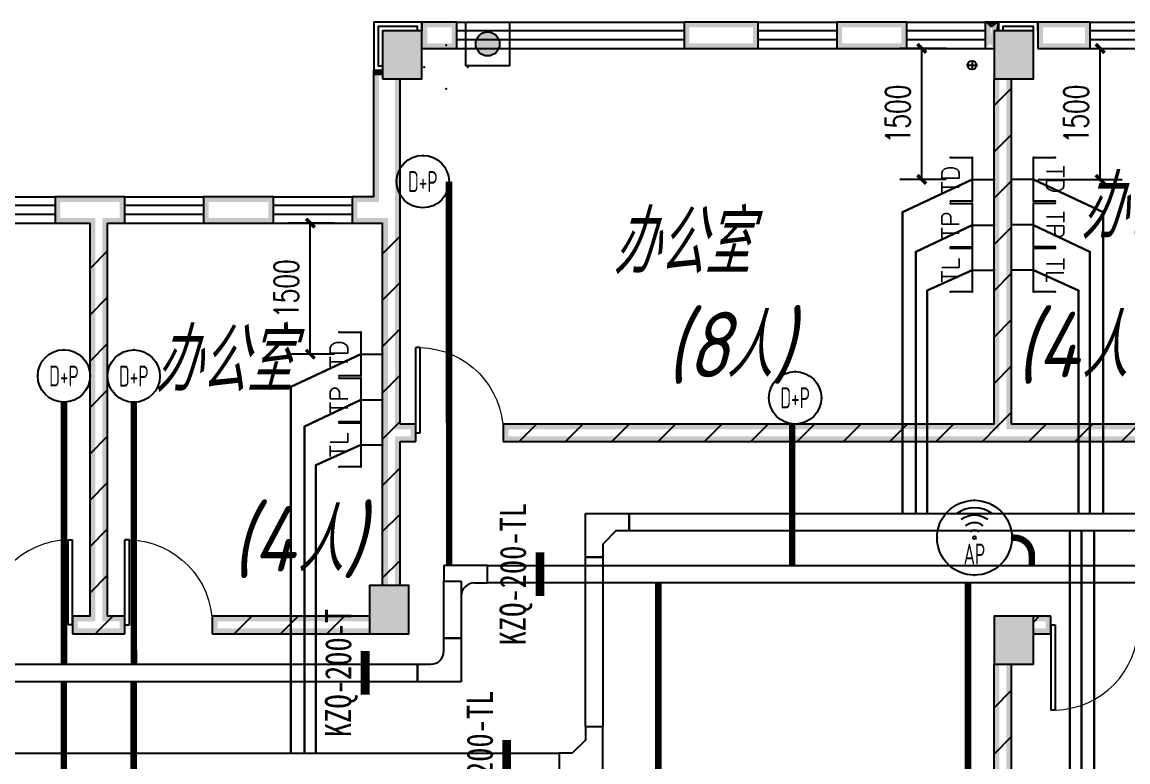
# Model space of a CAD drawing. Extents: x 1241380 to 1952554, y 1012187 to 1766051.
# Drawn here: x 1593888 to 1606546, y 1034746 to 1043214 of the extents above; entities that cross this region are included whole.
import ezdxf
from ezdxf.enums import TextEntityAlignment as Align

# ---------------------------------------------------------------- set-up
doc = ezdxf.new("R2010")
doc.units = 0
for name, color, linetype in [('1-建筑底图', 8, 'Continuous'), ('CABLETRAY_PDS', 4, 'Continuous'), ('EQUIP-插座', 3, 'Continuous'), ('EQUIP-照明', 3, 'Continuous'), ('EQUIP-通讯', 3, 'Continuous'), ('PUB_HATCH', 8, 'Continuous'), ('TEL_DIM', 3, 'Continuous'), ('WIRE-综合布线', 5, 'Continuous'), ('光纤点位', 3, 'Continuous'), ('内网桥架', 1, 'Continuous'), ('填充', 8, 'Continuous'), ('抗震支吊架', 2, 'Continuous'), ('排水', 153, 'Continuous'), ('红机电话', 3, 'Continuous'), ('蓝机电话', 3, 'Continuous')]:
    doc.layers.add(name, color=color, linetype=linetype)
doc.layers.add('内网线路', color=1, linetype='Continuous', lineweight=30)
doc.layers.get('EQUIP-插座').off()
doc.styles.add('_TEL_ATTDEF', font='GBENOR', dxfattribs={"width": 0.8, "height": 3, "bigfont": 'GBCBIG'})
doc.styles.add('_TEL_DIM', font='SIMPLEX', dxfattribs={"width": 0.8, "height": 3.5, "bigfont": 'HZTXT'})
doc.styles.add('A_DIM_T3', font='SIMPLEX', dxfattribs={"width": 0.7, "bigfont": 'HZ'})
doc.styles.add('kzcad', font='', dxfattribs={"width": 0.8})
doc.styles.get("Standard").update_dxf_attribs({"font": 'gbeitc.shx', "bigfont": 'gbcbig.shx'})
doc.styles.get('kzcad').set_extended_font_data('SimSun')
doc.linetypes.add('JIEDI', pattern='A,1.25,-0.25,0.25,-0.25,0.625,["/",Standard,S=0.6,R=0,X=0,Y=-0.3],0.625,-0.25,0.25,-0.25', length=4)
doc.dimstyles.new('_TCH_ARCH&&100', dxfattribs={"dimtxt": 280, "dimasz": 100, "dimexe": 250, "dimexo": 300, "dimgap": 135, "dimtad": 1, "dimdec": 0, "dimzin": 0, "dimdsep": 46, "dimtxsty": 'A_DIM_T3', "dimblk": 'ARCHTICK', "dimcen": 0.09, "dimclrt": 7, "dimazin": 2, "dimtfac": 1, "dimtdec": 0, "dimtix": 1, "dimtmove": 2, "dimatfit": 3, "dimfxl": 100, "dimtolj": 1, "dimtzin": 0, "dimarcsym": 0})
pattern_1 = [(45, (933820.03, 485085.73), (-265.16515, 265.16515), [])]

# ---------------------------------------------------------------- blocks, each defined once
blk = doc.blocks.new('ng')
at = {"layer": '排水'}
for p, q in [((345991, 781358), (346091, 781358)), ((346041, 781408), (346041, 781308))]:
    blk.add_line(p, q, dxfattribs=at)
blk.add_circle((346041, 781358), 50, dxfattribs=at)
blk = doc.blocks.new('雨水管')
at = {"layer": '排水'}
blk.add_blockref('ng', (614664, -122908), dxfattribs=at)
blk = doc.blocks.new('xfjyc')
at = {"layer": '填充'}
h = blk.add_hatch(color=1, dxfattribs=at)
h.dxf.hatch_style = 1
edge = h.paths.add_edge_path()
edge.add_arc((250, 250), 137, 0, 360)
blk.add_lwpolyline([(0, 500), (500, 500), (500, 0), (0, 0)], close=True)
at = {"color": 1}
blk.add_circle((250, 250), 137, dxfattribs=at)
blk = doc.blocks.new('$WINLIB2D$00000001')
at = {"color": 0}
for points in [[(-0.5, 0.5), (-0.5, -0.5)], [(-0.5, 0.5), (0.5, 0.5)], [(0.5, -0.5), (0.5, 0.5)], [(0.5, 0.1667), (-0.5, 0.1667)], [(0.5, -0.1667), (-0.5, -0.1667)], [(-0.5, -0.5), (0.5, -0.5)]]:
    blk.add_lwpolyline(points, dxfattribs=at)
blk = doc.blocks.new('$DorLib2D$00000001')
at = {"color": 0}
for p, q in [((0.45, 0.975), (0.5, 0.975)), ((0.45, 0), (0.45, 0.975)), ((0.5, 0), (0.5, 0.975)), ((0.5, 0), (0.45, 0))]:
    blk.add_line(p, q, dxfattribs=at)
at = {"color": 0, "lineweight": 13}
blk.add_arc((0.475, 0), 0.975, 91.4693, 180, dxfattribs=at)
blk = doc.blocks.new('_FZH')
blk.add_lwpolyline([(-0.5, -0.5), (0.5, -0.5), (0.5, 0.5), (-0.5, 0.5)], close=True)
at = {"layer": 'PUB_HATCH'}
blk.add_solid([(-0.5, -0.5), (0.5, -0.5), (-0.5, 0.5), (0.5, 0.5)], dxfattribs=at)
blk = doc.blocks.new('1-二层建筑底图')
at = {"layer": '1-建筑底图'}
for points in [[(1598865, 1088421), (1598465, 1088421), (1598525, 1088361), (1598805, 1088361)], [(1598465, 1088421), (1598465, 1088121), (1598525, 1088181), (1598525, 1088361)], [(1598865, 1088121), (1598865, 1088421), (1598805, 1088361), (1598805, 1088181)], [(1602314, 1088421), (1601465, 1088421), (1601525, 1088361), (1602254, 1088361)], [(1601465, 1088421), (1601465, 1088121), (1601525, 1088181), (1601525, 1088361)], [(1602314, 1088121), (1602314, 1088421), (1602254, 1088361), (1602254, 1088181)], [(1604014, 1088421), (1603214, 1088421), (1603274, 1088361), (1603954, 1088361)], [(1603214, 1088421), (1603214, 1088121), (1603274, 1088181), (1603274, 1088361)], [(1604014, 1088121), (1604014, 1088421), (1603954, 1088361), (1603954, 1088181)], [(1605065, 1088421), (1604914, 1088421), (1604974, 1088361), (1604994, 1088361)], [(1604914, 1088421), (1604914, 1088121), (1604974, 1088181), (1604974, 1088361)], [(1605015, 1088121), (1605015, 1088321), (1605048, 1088321), (1605065, 1088421), (1604994, 1088361), (1604964, 1088181)], [(1606115, 1088421), (1605515, 1088421), (1605575, 1088361), (1606055, 1088361)], [(1605515, 1088421), (1605515, 1088121), (1605575, 1088181), (1605575, 1088361)], [(1606115, 1088121), (1606115, 1088421), (1606055, 1088361), (1606055, 1088181)], [(1598465, 1088321), (1598015, 1088321), (1598075, 1088261), (1598405, 1088261)], [(1598015, 1088321), (1598015, 1087771), (1598075, 1087831), (1598075, 1088261)], [(1598465, 1087771), (1598465, 1088321), (1598405, 1088261), (1598405, 1087831)], [(1605465, 1088321), (1605015, 1088321), (1605075, 1088261), (1605405, 1088261)], [(1605015, 1088321), (1605015, 1087771), (1605075, 1087831), (1605075, 1088261)], [(1605465, 1087771), (1605465, 1088321), (1605405, 1088261), (1605405, 1087831)], [(1598465, 1088121), (1598865, 1088121), (1598805, 1088181), (1598525, 1088181)], [(1601465, 1088121), (1602314, 1088121), (1602254, 1088181), (1601525, 1088181)], [(1603214, 1088121), (1604014, 1088121), (1603954, 1088181), (1603274, 1088181)], [(1605515, 1088121), (1606115, 1088121), (1606055, 1088181), (1605575, 1088181)], [(1597915, 1086421), (1597975, 1086361), (1597975, 1087871), (1597915, 1087871)], [(1598015, 1087811), (1598015, 1087871), (1597915, 1087871), (1597915, 1087811)], [(1598015, 1087771), (1598465, 1087771), (1598405, 1087831), (1598075, 1087831)], [(1598215, 1087771), (1598155, 1087771), (1598155, 1086221), (1598215, 1086221)], [(1605015, 1087771), (1605465, 1087771), (1605405, 1087831), (1605075, 1087831)], [(1605075, 1087771), (1605015, 1087771), (1605015, 1083821), (1605075, 1083761)], [(1605215, 1087771), (1605155, 1087771), (1605155, 1083761), (1605215, 1083821)], [(1594765, 1086421), (1594265, 1086421), (1594325, 1086361), (1594765, 1086361)], [(1594265, 1086421), (1594265, 1086121), (1594325, 1086181), (1594325, 1086361)], [(1595065, 1086421), (1594765, 1086421), (1594765, 1086361), (1595005, 1086361)], [(1595065, 1086121), (1595065, 1086421), (1595005, 1086361), (1595005, 1086181)], [(1596765, 1086421), (1595965, 1086421), (1596025, 1086361), (1596705, 1086361)], [(1595965, 1086421), (1595965, 1086121), (1596025, 1086181), (1596025, 1086361)], [(1596765, 1086121), (1596765, 1086421), (1596705, 1086361), (1596705, 1086181)], [(1597915, 1086421), (1597665, 1086421), (1597725, 1086361), (1597975, 1086361)], [(1597665, 1086421), (1597665, 1086121), (1597725, 1086181), (1597725, 1086361)], [(1594265, 1086121), (1594665, 1086121), (1594725, 1086181), (1594325, 1086181)], [(1594665, 1081621), (1594665, 1086121), (1594725, 1086181), (1594725, 1081561)], [(1594865, 1086121), (1595065, 1086121), (1595005, 1086181), (1594805, 1086181)], [(1594865, 1081621), (1594865, 1086121), (1594805, 1086181), (1594805, 1081561)], [(1595965, 1086121), (1596765, 1086121), (1596705, 1086181), (1596025, 1086181)], [(1597665, 1086121), (1598015, 1086121), (1598075, 1086181), (1597725, 1086181)], [(1598015, 1083721), (1598015, 1086121), (1598075, 1086181), (1598075, 1083721)], [(1598215, 1083821), (1598215, 1086221), (1598155, 1086221), (1598155, 1083761)], [(1598015, 1081971), (1598075, 1081971), (1598075, 1083721), (1598015, 1083721)], [(1598395, 1083821), (1598215, 1083821), (1598155, 1083761), (1598335, 1083761)], [(1598395, 1083621), (1598395, 1083821), (1598335, 1083761), (1598335, 1083681)], [(1605015, 1083821), (1599395, 1083821), (1599455, 1083761), (1605075, 1083761)], [(1599395, 1083821), (1599395, 1083621), (1599455, 1083681), (1599455, 1083761)], [(1607535, 1083821), (1605215, 1083821), (1605155, 1083761), (1607475, 1083761)], [(1598155, 1081971), (1598215, 1081971), (1598215, 1083621), (1598155, 1083681)], [(1598215, 1083621), (1598395, 1083621), (1598335, 1083681), (1598155, 1083681)], [(1599395, 1083621), (1605115, 1083621), (1605115, 1083681), (1599455, 1083681)], [(1605115, 1083621), (1607535, 1083621), (1607475, 1083681), (1605115, 1083681)], [(1598315, 1081971), (1597865, 1081971), (1597925, 1081911), (1598255, 1081911)], [(1597865, 1081971), (1597865, 1081421), (1597925, 1081481), (1597925, 1081911)], [(1598315, 1081421), (1598315, 1081971), (1598255, 1081911), (1598255, 1081481)], [(1594665, 1081621), (1594465, 1081621), (1594525, 1081561), (1594725, 1081561)], [(1594465, 1081621), (1594465, 1081421), (1594525, 1081481), (1594525, 1081561)], [(1595065, 1081621), (1594865, 1081621), (1594805, 1081561), (1595005, 1081561)], [(1595065, 1081421), (1595065, 1081621), (1595005, 1081561), (1595005, 1081481)], [(1597865, 1081561), (1597865, 1081621), (1596065, 1081621), (1596125, 1081561)], [(1596065, 1081621), (1596065, 1081421), (1596125, 1081481), (1596125, 1081561)], [(1605465, 1081621), (1605015, 1081621), (1605075, 1081561), (1605405, 1081561)], [(1605015, 1081621), (1605015, 1081071), (1605075, 1081131), (1605075, 1081561)], [(1605465, 1081071), (1605465, 1081621), (1605405, 1081561), (1605405, 1081131)], [(1605465, 1081621), (1605465, 1081561), (1605605, 1081561), (1605665, 1081621)], [(1605665, 1081421), (1605665, 1081621), (1605605, 1081561), (1605605, 1081481)], [(1594465, 1081421), (1594765, 1081421), (1594765, 1081481), (1594525, 1081481)], [(1594765, 1081421), (1595065, 1081421), (1595005, 1081481), (1594765, 1081481)], [(1597865, 1081421), (1597865, 1081481), (1596125, 1081481), (1596065, 1081421)], [(1597865, 1081421), (1598315, 1081421), (1598255, 1081481), (1597925, 1081481)], [(1605465, 1081481), (1605465, 1081421), (1605665, 1081421), (1605605, 1081481)], [(1605015, 1081071), (1605465, 1081071), (1605405, 1081131), (1605075, 1081131)], [(1605075, 1081071), (1605015, 1081071), (1605015, 1079421), (1605075, 1079361)], [(1605215, 1081071), (1605155, 1081071), (1605155, 1079321), (1605215, 1079321)]]:
    blk.add_hatch(color=256, dxfattribs=at).paths.add_polyline_path(points)
h = blk.add_hatch(dxfattribs=at)
h.set_pattern_fill('普通砖', color=256, scale=150, style=0)
h.set_pattern_definition(pattern_1)
h.paths.add_polyline_path([(1605215, 1087771), (1605015, 1087771), (1605015, 1083821), (1605075, 1083761), (1605115, 1083754), (1605155, 1083761), (1605215, 1083821)])
h = blk.add_hatch(dxfattribs=at)
h.set_pattern_fill('普通砖', color=256, scale=150, style=0)
h.set_pattern_definition(pattern_1)
h.paths.add_polyline_path([(1598148, 1083721), (1598155, 1083761), (1598215, 1083821), (1598215, 1086221), (1598155, 1086221), (1598048, 1086254), (1598075, 1086181), (1598015, 1086121), (1598015, 1083721)])
h = blk.add_hatch(dxfattribs=at)
h.set_pattern_fill('普通砖', color=256, scale=150, style=0)
h.set_pattern_definition(pattern_1)
h.paths.add_polyline_path([(1594765, 1081554), (1594805, 1081561), (1594865, 1081621), (1594865, 1086121), (1594765, 1086221), (1594665, 1086121), (1594665, 1081621), (1594725, 1081561)])
h = blk.add_hatch(dxfattribs=at)
h.set_pattern_fill('普通砖', color=256, scale=150, style=0)
h.set_pattern_definition(pattern_1)
h.paths.add_polyline_path([(1598015, 1081971), (1598215, 1081971), (1598215, 1083621), (1598155, 1083681), (1598148, 1083721), (1598015, 1083721)])
h = blk.add_hatch(dxfattribs=at)
h.set_pattern_fill('普通砖', color=256, scale=150, style=0)
h.set_pattern_definition(pattern_1)
h.paths.add_polyline_path([(1598155, 1083681), (1598215, 1083621), (1598395, 1083621), (1598395, 1083821), (1598215, 1083821), (1598155, 1083761), (1598148, 1083721)])
h = blk.add_hatch(dxfattribs=at)
h.set_pattern_fill('普通砖', color=256, scale=150, style=0)
h.set_pattern_definition(pattern_1)
h.paths.add_polyline_path([(1605075, 1083761), (1605015, 1083821), (1599395, 1083821), (1599395, 1083621), (1605115, 1083621), (1605115, 1083754)])
h = blk.add_hatch(dxfattribs=at)
h.set_pattern_fill('普通砖', color=256, scale=150, style=0)
h.set_pattern_definition(pattern_1)
h.paths.add_polyline_path([(1605115, 1083754), (1605115, 1083621), (1607535, 1083621), (1607535, 1083821), (1605215, 1083821), (1605155, 1083761)])
h = blk.add_hatch(dxfattribs=at)
h.set_pattern_fill('普通砖', color=256, scale=150, style=0)
h.set_pattern_definition(pattern_1)
h.paths.add_polyline_path([(1594725, 1081561), (1594665, 1081621), (1594465, 1081621), (1594465, 1081421), (1594765, 1081421), (1594765, 1081554)])
h = blk.add_hatch(dxfattribs=at)
h.set_pattern_fill('普通砖', color=256, scale=150, style=0)
h.set_pattern_definition(pattern_1)
h.paths.add_polyline_path([(1594765, 1081554), (1594765, 1081421), (1595065, 1081421), (1595065, 1081621), (1594865, 1081621), (1594805, 1081561)])
h = blk.add_hatch(dxfattribs=at)
h.set_pattern_fill('普通砖', color=256, scale=150, style=0)
h.set_pattern_definition(pattern_1)
h.paths.add_polyline_path([(1597865, 1081421), (1597865, 1081621), (1596065, 1081621), (1596065, 1081421)])
h = blk.add_hatch(dxfattribs=at)
h.set_pattern_fill('普通砖', color=256, scale=150, style=0)
h.set_pattern_definition(pattern_1)
h.paths.add_polyline_path([(1605465, 1081621), (1605465, 1081421), (1605665, 1081421), (1605665, 1081621)])
h = blk.add_hatch(dxfattribs=at)
h.set_pattern_fill('普通砖', color=256, scale=150, style=0)
h.set_pattern_definition(pattern_1)
h.paths.add_polyline_path([(1605215, 1081071), (1605015, 1081071), (1605015, 1079421), (1605075, 1079361), (1605082, 1079321), (1605215, 1079321)])
for p, q in [((1598865, 1088421), (1598465, 1088421)), ((1598465, 1088421), (1598465, 1088321)), ((1598865, 1088121), (1598865, 1088421)), ((1602314, 1088421), (1601465, 1088421)), ((1601465, 1088421), (1601465, 1088121)), ((1602314, 1088121), (1602314, 1088421)), ((1604014, 1088421), (1603214, 1088421)), ((1603214, 1088421), (1603214, 1088121)), ((1604014, 1088121), (1604014, 1088421)), ((1605065, 1088421), (1604914, 1088421)), ((1604914, 1088421), (1604914, 1088121)), ((1605048, 1088321), (1605065, 1088421)), ((1606115, 1088421), (1605515, 1088421)), ((1605515, 1088421), (1605515, 1088121)), ((1606115, 1088121), (1606115, 1088421)), ((1598465, 1088121), (1598865, 1088121)), ((1601465, 1088121), (1602314, 1088121)), ((1603214, 1088121), (1604014, 1088121)), ((1604914, 1088121), (1605015, 1088121)), ((1605515, 1088121), (1606115, 1088121)), ((1597915, 1086421), (1597915, 1087871)), ((1597915, 1087871), (1598015, 1087871)), ((1598215, 1086221), (1598215, 1087771)), ((1605015, 1083821), (1605015, 1087771)), ((1605215, 1083821), (1605215, 1087771)), ((1594765, 1086421), (1594265, 1086421)), ((1594265, 1086421), (1594265, 1086121)), ((1595065, 1086421), (1594765, 1086421)), ((1595065, 1086121), (1595065, 1086421)), ((1596765, 1086421), (1595965, 1086421)), ((1595965, 1086421), (1595965, 1086121)), ((1596765, 1086121), (1596765, 1086421)), ((1597915, 1086421), (1597665, 1086421)), ((1597665, 1086421), (1597665, 1086121)), ((1594265, 1086121), (1594665, 1086121)), ((1594665, 1081621), (1594665, 1086121)), ((1594865, 1086121), (1595065, 1086121)), ((1594865, 1081621), (1594865, 1086121)), ((1595965, 1086121), (1596765, 1086121)), ((1597665, 1086121), (1598015, 1086121)), ((1598015, 1083721), (1598015, 1086121)), ((1598215, 1083821), (1598215, 1086221)), ((1598015, 1081971), (1598015, 1083721)), ((1598395, 1083821), (1598215, 1083821)), ((1598395, 1083621), (1598395, 1083821)), ((1605015, 1083821), (1599395, 1083821)), ((1599395, 1083821), (1599395, 1083621)), ((1607535, 1083821), (1605215, 1083821)), ((1598215, 1081971), (1598215, 1083621)), ((1598215, 1083621), (1598395, 1083621)), ((1599395, 1083621), (1605115, 1083621)), ((1605115, 1083621), (1607535, 1083621)), ((1594665, 1081621), (1594465, 1081621)), ((1594465, 1081621), (1594465, 1081421)), ((1595065, 1081621), (1594865, 1081621)), ((1595065, 1081421), (1595065, 1081621)), ((1597865, 1081621), (1596065, 1081621)), ((1596065, 1081621), (1596065, 1081421)), ((1605665, 1081621), (1605465, 1081621)), ((1605665, 1081421), (1605665, 1081621)), ((1594465, 1081421), (1594765, 1081421)), ((1594765, 1081421), (1595065, 1081421)), ((1596065, 1081421), (1597865, 1081421)), ((1605465, 1081421), (1605665, 1081421)), ((1605015, 1079421), (1605015, 1081071)), ((1605215, 1079321), (1605215, 1081071))]:
    blk.add_line(p, q, dxfattribs=at)
for points in [[(1598465, 1088321), (1598465, 1088421), (1597915, 1088421), (1597915, 1087871), (1598015, 1087871)], [(1605515, 1088321), (1605515, 1088421), (1605065, 1088421), (1605065, 1088321)], [(1598415, 1088321), (1598415, 1088371), (1597965, 1088371), (1597965, 1087921), (1598015, 1087921)], [(1605465, 1088321), (1605465, 1088371), (1605115, 1088371), (1605115, 1088321)]]:
    blk.add_lwpolyline(points, dxfattribs=at)
for name, p in [('雨水管', (644057, 429479)), ('xfjyc', (1598967, 1087922))]:
    blk.add_blockref(name, p, dxfattribs=at)
for name, p, xscale, yscale, zscale, rotation in [('$WINLIB2D$00000001', (1600165, 1088271), 2600, -300, 2600, 359.999999999999), ('$WINLIB2D$00000001', (1602764, 1088271), 900, -300, 900, 359.999999999999), ('$WINLIB2D$00000001', (1604464, 1088271), 900, -300, 900, 359.999999999999), ('$WINLIB2D$00000001', (1606565, 1088271), 900, -300, 900, 359.999999999998), ('_FZH', (1598240, 1088046), 450.000000103144, 549.9999998937128, 549.9999998937128, 8.908297938881888e-09), ('_FZH', (1605240, 1088046), 449.9999998612329, 550.0664063263685, 550.0664063263685, 8.878653025389045e-09), ('$DorLib2D$00000001', (1598895, 1083721), -1000, 1000, -1000, 359.999999999999), ('$DorLib2D$00000001', (1593965, 1081521), -1000, -1000, -1000, 180), ('$DorLib2D$00000001', (1595565, 1081521), 1000, -1000, 1000, 180), ('_FZH', (1598090, 1081696), 449.9999998612329, 550.0664063263685, 550.0664063263685, 8.878653025389045e-09), ('_FZH', (1605240, 1081346), 449.9999998612329, 550.0664063263685, 550.0664063263685, 8.878653025389045e-09)]:
    blk.add_blockref(name, p, dxfattribs=dict(at, xscale=xscale, yscale=yscale, zscale=zscale, rotation=rotation))
for name, p, xscale, yscale, zscale in [('$WINLIB2D$00000001', (1593815, 1086271), 900, -300, 900), ('$WINLIB2D$00000001', (1595515, 1086271), 900, -300, 900), ('$WINLIB2D$00000001', (1597215, 1086271), 900, -300, 900), ('$DorLib2D$00000001', (1606165, 1081521), -1000, -1000, -1000)]:
    blk.add_blockref(name, p, dxfattribs=dict(at, xscale=xscale, yscale=yscale, zscale=zscale))
for s, height, p in [('办公室', 723.4, (1606003, 1085942)), ('办公室', 723.4, (1600649, 1085540)), ('(8', 750, (1601257, 1084355)), ('人', 723, (1601945, 1084355)), (')', 750, (1602471, 1084355)), ('(4', 750, (1605260, 1084355)), ('人', 723, (1606010, 1084355)), ('办公室', 723.4, (1595405, 1084189)), ('(4', 750, (1596283, 1082131)), (')', 750, (1597559, 1082131)), ('人', 723, (1597033, 1082131))]:
    blk.add_text(s, height=height, dxfattribs=at).set_placement(p)
blk = doc.blocks.new('$equip_U$00000080(win7-PC-wzy)')
blk.add_circle((0, 0.5), 0.5)
for p in [(0, 0.999), (-0.5, 0.5), (0.5, 0.5)]:
    blk.add_point(p)
at = {"color": 7, "style": '_TEL_DIM', "width": 0.7}
blk.add_attdef('$TEXT$', text='', height=0.4, dxfattribs=at).set_placement((0, 0.5), align=Align.MIDDLE_CENTER)
at = {"color": 7, "style": '_TEL_DIM', "flags": 1}
for tag in ['A', 'REMARK']:
    blk.add_attdef(tag, text='', height=0.00002, dxfattribs=at).set_placement((0, 0), align=Align.MIDDLE_CENTER)
blk = doc.blocks.new('$equip_U$00000091(win7-PC-wzy)')
for radius in [0.714, 0.0272]:
    blk.add_circle((0, 0), radius)
for radius in [0.571, 0.428, 0.285, 0.143]:
    blk.add_arc((0, 0), radius, 53.7049, 126.2951)
for p in [(0, 0.714), (-0.714, 0), (0.714, 0), (0, -0.714)]:
    blk.add_point(p)
at = {"color": 7, "style": '_TEL_DIM', "flags": 1}
for tag in ['A', 'REMARK']:
    blk.add_attdef(tag, text='', height=0.00002, dxfattribs=at).set_placement((0, 0), align=Align.MIDDLE_CENTER)
at = {"color": 7, "style": '_TEL_DIM', "width": 0.7}
blk.add_attdef('$TEXT$', text='', height=0.4, dxfattribs=at).set_placement((0, -0.31), align=Align.MIDDLE_CENTER)
blk = doc.blocks.new('$equip$00001239')
for p, q in [((-0.5, 1.05), (-0.5, 1)), ((0.5, 1.05), (0.5, 1)), ((0.5, 1), (-0.5, 1)), ((0.5, 0.5), (-0.5, 0.5)), ((0, 0.5), (0, 0))]:
    blk.add_line(p, q)
blk.add_arc((0, 1), 0.5, 180, 0)
for points in [[(0, 0.75), (-0.433, 0.75), (0, 1), (-0.5, 1)], [(0, 0.567), (-0.25, 0.567), (0, 0.75), (-0.433, 0.75)], [(0, 0.5), (0, 0.5), (0, 0.567), (-0.25, 0.567)]]:
    blk.add_solid(points)
at = {"layer": 'EQUIP-照明'}
for p in [(0, 1), (-0.5, 0.5), (0.5, 0.5), (0, 0)]:
    blk.add_point(p, dxfattribs=at)
at = {"layer": 'EQUIP-照明', "flags": 9}
blk.add_attdef('A', (0, 0), '', height=0.00002, dxfattribs=at)
blk = doc.blocks.new('$equip$00001867')
for p, q in [((-0.5, 0.499), (-0.5, 0.999)), ((0.5, 0.999), (0.5, 0.499)), ((0.5, 0.499), (-0.5, 0.499)), ((0, 0.5), (0, 0))]:
    blk.add_line(p, q)
for p in [(-0.5, 0.999), (0.5, 0.999), (-0.5, 0.499), (0.5, 0.499), (0, 0)]:
    blk.add_point(p)
at = {"color": 7, "style": '_TEL_DIM'}
blk.add_attdef('$TEXT$', text='', height=0.4, dxfattribs=at).set_placement((0, 0.999), align=Align.MIDDLE_CENTER)
at = {"color": 7, "style": '_TEL_DIM', "flags": 1}
blk.add_attdef('A', text='', height=0.00002, dxfattribs=at).set_placement((0, 0), align=Align.MIDDLE_CENTER)
blk = doc.blocks.new('$equip$00002670')
for p, q in [((-0.5, 0.499), (-0.5, 0.999)), ((0.5, 0.999), (0.5, 0.499)), ((0.5, 0.499), (-0.5, 0.499)), ((0, 0.5), (0, 0))]:
    blk.add_line(p, q)
for p in [(-0.5, 0.999), (0.5, 0.999), (-0.5, 0.499), (0.5, 0.499), (0, 0)]:
    blk.add_point(p)
at = {"color": 7, "style": '_TEL_DIM'}
blk.add_attdef('$TEXT$', text='', height=0.4, dxfattribs=at).set_placement((0, 0.999), align=Align.MIDDLE_CENTER)
at = {"color": 7, "style": '_TEL_DIM', "flags": 1}
blk.add_attdef('A', text='', height=0.000025, dxfattribs=at).set_placement((0, 0), align=Align.MIDDLE_CENTER)
blk = doc.blocks.new('_ArchTick')
at = {"color": 0, "linetype": 'ByBlock', "const_width": 0.4}
blk.add_lwpolyline([(-0.5, -0.5), (0.5, 0.5)], dxfattribs=at)
blk = doc.blocks.new('*D396')
at = {"layer": 'Defpoints', "color": 0}
for p in [(1605215, 1042913), (1606229, 1042913), (1605215, 1041413)]:
    blk.add_point(p, dxfattribs=at)
at = {"layer": 'TEL_DIM', "color": 0, "lineweight": -2, "transparency": 16777216}
for p, q in [((1605515, 1042913), (1606479, 1042913)), ((1606229, 1041413), (1606229, 1042913)), ((1605515, 1041413), (1606479, 1041413))]:
    blk.add_line(p, q, dxfattribs=at)
at = {"layer": 'TEL_DIM', "color": 0, "lineweight": -2, "transparency": 16777216, "xscale": 100, "yscale": 100, "zscale": 100}
for p, rotation in [((1606229, 1042913), 90), ((1606229, 1041413), 270)]:
    blk.add_blockref('_ArchTick', p, dxfattribs=dict(at, rotation=rotation))
at = {"layer": 'TEL_DIM', "color": 7, "transparency": 16777216, "insert": (1605954, 1042163), "char_height": 280, "attachment_point": 5, "rotation": 90, "style": 'A_DIM_T3'}
blk.add_mtext('\\A1;1500', dxfattribs=at)
blk = doc.blocks.new('*D397')
at = {"layer": 'Defpoints', "color": 0}
for p in [(1604187, 1042913), (1604765, 1042913), (1604765, 1041413)]:
    blk.add_point(p, dxfattribs=at)
at = {"layer": 'TEL_DIM', "color": 0, "lineweight": -2, "transparency": 16777216}
for p, q in [((1604465, 1042913), (1603937, 1042913)), ((1604187, 1041413), (1604187, 1042913)), ((1604465, 1041413), (1603937, 1041413))]:
    blk.add_line(p, q, dxfattribs=at)
at = {"layer": 'TEL_DIM', "color": 0, "lineweight": -2, "transparency": 16777216, "xscale": 100, "yscale": 100, "zscale": 100}
for p, rotation in [((1604187, 1042913), 90), ((1604187, 1041413), 270)]:
    blk.add_blockref('_ArchTick', p, dxfattribs=dict(at, rotation=rotation))
at = {"layer": 'TEL_DIM', "color": 7, "transparency": 16777216, "insert": (1603912, 1042163), "char_height": 280, "attachment_point": 5, "rotation": 90, "style": 'A_DIM_T3'}
blk.add_mtext('\\A1;1500', dxfattribs=at)
blk = doc.blocks.new('*D399')
at = {"layer": 'Defpoints', "color": 0}
for p in [(1597187, 1040913), (1597765, 1040913), (1597765, 1039413)]:
    blk.add_point(p, dxfattribs=at)
at = {"layer": 'TEL_DIM', "color": 0, "lineweight": -2, "transparency": 16777216}
for p, q in [((1597465, 1040913), (1596937, 1040913)), ((1597187, 1039413), (1597187, 1040913)), ((1597465, 1039413), (1596937, 1039413))]:
    blk.add_line(p, q, dxfattribs=at)
at = {"layer": 'TEL_DIM', "color": 0, "lineweight": -2, "transparency": 16777216, "xscale": 100, "yscale": 100, "zscale": 100}
for p, rotation in [((1597187, 1040913), 90), ((1597187, 1039413), 270)]:
    blk.add_blockref('_ArchTick', p, dxfattribs=dict(at, rotation=rotation))
at = {"layer": 'TEL_DIM', "color": 7, "transparency": 16777216, "insert": (1596912, 1040163), "char_height": 280, "attachment_point": 5, "rotation": 90, "style": 'A_DIM_T3'}
blk.add_mtext('\\A1;1500', dxfattribs=at)

msp = doc.modelspace()

# ---------------------------------------------------------------- linework, layer by layer
at = {"layer": 'CABLETRAY_PDS'}
for p, q in [((1599215, 1036994.7), (1598715, 1036994.7)), ((1598715, 1036994.7), (1598715, 1036813.3)), ((1599215, 1036794.7), (1599215, 1036994.7)), ((1599215, 1036994.7), (1679119.1, 1036994.7)), ((1599215, 1036794.7), (1599215, 1036994.7)), ((1598715, 1036813.3), (1598915, 1036813.3)), ((1598715, 1036163.3), (1598715, 1036813.3)), ((1598715, 1036813.3), (1598915, 1036813.3)), ((1598915, 1036813.3), (1598915, 1036163.3)), ((1598915, 1036813.3), (1598915, 1036644.7)), ((1599065, 1036794.7), (1599215, 1036794.7)), ((1679119.1, 1036794.7), (1599215, 1036794.7)), ((1598715, 1036013.3), (1598715, 1036163.3)), ((1598715, 1036163.3), (1598915, 1036163.3)), ((1598915, 1036163.3), (1598715, 1036163.3)), ((1598915, 1036163.3), (1598915, 1035663.3)), ((1573764.6, 1035863.3), (1598415, 1035863.3)), ((1598415, 1035863.3), (1598415, 1035663.3)), ((1598415, 1035663.3), (1598415, 1035863.3)), ((1598415, 1035863.3), (1598565, 1035863.3)), ((1598415, 1035663.3), (1573764.6, 1035663.3)), ((1598915, 1035663.3), (1598415, 1035663.3))]:
    msp.add_line(p, q, dxfattribs=at)
for centre, start, end in [((1599065, 1036644.7), 90, 180), ((1598565, 1036013.3), 270, 0)]:
    msp.add_arc(centre, 150, start, end, dxfattribs=at)
at = {"layer": 'WIRE-综合布线', "linetype": 'Continuous', "const_width": 75}
for points in [[(1598776.3, 1036994.7), (1598774.7, 1041388)], [(1594367.8, 1035863.3), (1594366.6, 1038863.5)], [(1595167.2, 1035863.3), (1595166, 1038862.2)], [(1602703.2, 1036994.7), (1602703.1, 1038615.2)], [(1605218.2, 1037311.4), (1605246, 1037311.4)], [(1605446, 1036994.7), (1605446, 1037111.4)], [(1601170.6, 1033989.1), (1601170.6, 1036794.7)], [(1604715.3, 1036794.7), (1604715.3, 1031237.6)], [(1594364.6, 1035663.3), (1594366.4, 1031248.8)], [(1595164, 1035663.3), (1595165.8, 1031247.5)]]:
    msp.add_lwpolyline(points, dxfattribs=at)
msp.add_lwpolyline([(1605446, 1037111.4, 0.4142136), (1605246, 1037311.4)], format="xyb", dxfattribs=at)
at = {"layer": '内网桥架'}
for p, q in [((1600335.7, 1037089.4), (1600335.7, 1037589.4)), ((1600335.7, 1037589.4), (1600835.7, 1037589.4)), ((1600835.7, 1037389.4), (1600835.7, 1037589.4)), ((1600835.7, 1037589.4), (1673987.6, 1037589.4)), ((1600835.7, 1037589.4), (1600835.7, 1037389.4)), ((1600685.7, 1037389.4), (1600535.7, 1037239.4)), ((1600835.7, 1037389.4), (1600685.7, 1037389.4)), ((1673987.6, 1037389.4), (1600835.7, 1037389.4)), ((1600535.7, 1037239.4), (1600535.7, 1037089.4)), ((1600535.7, 1037089.4), (1600335.7, 1037089.4)), ((1600335.7, 1035145.5), (1600335.7, 1037089.4)), ((1600335.7, 1037089.4), (1600535.7, 1037089.4)), ((1600535.7, 1037089.4), (1600535.7, 1035145.5)), ((1600535.7, 1035145.5), (1600335.7, 1035145.5)), ((1600535.7, 1035145.5), (1600335.7, 1035145.5)), ((1600335.7, 1035145.5), (1600335.7, 1034995.5)), ((1600535.7, 1034645.5), (1600535.7, 1035145.5)), ((1600335.7, 1034995.5), (1600185.7, 1034845.5)), ((1582819.8, 1034845.5), (1600035.7, 1034845.5)), ((1600185.7, 1034845.5), (1600035.7, 1034845.5)), ((1600035.7, 1034845.5), (1600035.7, 1034645.5)), ((1600035.7, 1034845.5), (1600035.7, 1034645.5))]:
    msp.add_line(p, q, dxfattribs=at)
at = {"layer": '内网线路'}
for points in [[(1604765.5, 1041413.3), (1603965.4, 1041039.1), (1603965.4, 1037589.4)], [(1605464.2, 1041413.3), (1606264.5, 1041039.5), (1606264.5, 1037589.4)], [(1604765.5, 1040889.6), (1604118.4, 1040585.7), (1604118.4, 1037589.4)], [(1605464.5, 1040889.6), (1606111.7, 1040586), (1606111.7, 1037589.4)], [(1604765.5, 1040375), (1604249.5, 1040142.8), (1604249.5, 1037589.4)], [(1605464.7, 1040375), (1605980.9, 1040143), (1605980.9, 1037589.4)], [(1597765.5, 1039413.3), (1596965.4, 1039039.2), (1596965.4, 1034845.5)], [(1597765.5, 1038889.6), (1597118.4, 1038585.7), (1597118.4, 1034845.5)], [(1597765.5, 1038375), (1597249.5, 1038142.8), (1597249.5, 1034845.5)], [(1605464.5, 1031451.6), (1605882.4, 1031694.6), (1605882.4, 1037389.4)], [(1605464.5, 1030933.3), (1606013.4, 1031247.5), (1606013.4, 1037389.4)], [(1605464.5, 1030413.3), (1606161, 1030817.6), (1606161, 1037389.4)]]:
    msp.add_lwpolyline(points, dxfattribs=at)
at = {"layer": '抗震支吊架', "color": 2, "const_width": 100}
for points in [[(1599815, 1036644.7), (1599815, 1037144.7)], [(1597815, 1035513.3), (1597815, 1036013.3)], [(1599435.7, 1034495.5), (1599435.7, 1034995.5)]]:
    msp.add_lwpolyline(points, dxfattribs=at)

# ---------------------------------------------------------------- block references
at = {"layer": '1-建筑底图', "linetype": 'JIEDI'}
msp.add_blockref('1-二层建筑底图', (0, -45207.9), dxfattribs=at)
at = {"layer": 'EQUIP-插座', "xscale": 500, "yscale": 500, "zscale": 500, "rotation": 180}
msp.add_blockref('$equip$00001239', (1598741.3, 1042950.2), dxfattribs=at)
at = {"layer": 'EQUIP-通讯', "linetype": 'JIEDI'}
ref = msp.add_blockref('$equip_U$00000080(win7-PC-wzy)', (1598475, 1041088.3), dxfattribs=dict(at, xscale=600, yscale=600, zscale=600))
ref.add_attrib('$TEXT$', 'D+P', dxfattribs={"layer": '0', "color": 7, "height": 240, "style": '_TEL_ATTDEF', "width": 0.7}).set_placement((1598475, 1041388), align=Align.MIDDLE_CENTER)
ref = msp.add_blockref('$equip_U$00000080(win7-PC-wzy)', (1594666.3, 1039163.2), dxfattribs=dict(at, xscale=600, yscale=600, zscale=600, rotation=90))
ref.add_attrib('$TEXT$', 'D+P', dxfattribs={"layer": '0', "color": 7, "height": 240, "style": '_TEL_ATTDEF', "width": 0.7}).set_placement((1594366.6, 1039163.2), align=Align.MIDDLE_CENTER)
ref = msp.add_blockref('$equip_U$00000080(win7-PC-wzy)', (1595465.7, 1039161.9), dxfattribs=dict(at, xscale=600, yscale=600, zscale=600, rotation=90))
ref.add_attrib('$TEXT$', 'D+P', dxfattribs={"layer": '0', "color": 7, "height": 240, "style": '_TEL_ATTDEF', "width": 0.7}).set_placement((1595166, 1039161.9), align=Align.MIDDLE_CENTER)
ref = msp.add_blockref('$equip_U$00000080(win7-PC-wzy)', (1602737.2, 1038613.3), dxfattribs=dict(at, xscale=600, yscale=600, zscale=600))
ref.add_attrib('$TEXT$', 'D+P', dxfattribs={"layer": '0', "color": 7, "height": 240, "style": '_TEL_ATTDEF', "width": 0.7}).set_placement((1602737.2, 1038913), align=Align.MIDDLE_CENTER)
ref = msp.add_blockref('$equip_U$00000091(win7-PC-wzy)', (1604789.9, 1037311.4), dxfattribs=dict(at, xscale=600, yscale=600, zscale=600))
ref.add_attrib('$TEXT$', 'AP', dxfattribs={"layer": '0', "color": 7, "height": 240, "style": '_TEL_ATTDEF', "width": 0.7}).set_placement((1604789.9, 1037125.1), align=Align.MIDDLE_CENTER)
at = {"layer": '光纤点位', "xscale": 500, "yscale": 500, "zscale": 500}
for p, rotation in [((1605015, 1041413.3), 90), ((1605215, 1041413.3), 270), ((1598015, 1039413.3), 90)]:
    msp.add_blockref('$equip$00002670', p, dxfattribs=dict(at, rotation=rotation)).add_auto_attribs({'$TEXT$': 'TD'})
at = {"layer": '红机电话', "xscale": 500, "yscale": 500, "zscale": 500}
for p, rotation in [((1605015, 1040889.6), 90), ((1605215, 1040893.3), 270), ((1598015, 1038889.6), 90)]:
    msp.add_blockref('$equip$00001867', p, dxfattribs=dict(at, rotation=rotation)).add_auto_attribs({'$TEXT$': 'TP'})
at = {"layer": '蓝机电话', "xscale": 500, "yscale": 500, "zscale": 500}
for p, rotation in [((1605015, 1040375), 90), ((1605215, 1040375), 270), ((1598015, 1038375), 90)]:
    msp.add_blockref('$equip$00001867', p, dxfattribs=dict(at, rotation=rotation)).add_auto_attribs({'$TEXT$': 'TL'})

# ---------------------------------------------------------------- texts
at = {"layer": '抗震支吊架', "color": 2, "style": 'kzcad', "width": 0.8}
for s, p in [('KZQ-200-TL', (1599655, 1036894.7)), ('KZQ-200-T', (1597655, 1035763.3)), ('KZQ-200-TL', (1599275.7, 1034745.5))]:
    msp.add_text(s, height=300, rotation=89.88539, dxfattribs=at).set_placement(p, align=Align.CENTER)

# ---------------------------------------------------------------- dimensions: what is measured, and where the dimension line sits
at = {"layer": 'TEL_DIM'}
for p1, p2, distance, picture, middle in [((1604765.5, 1041413.3), (1604765.5, 1042913.3), 578.5, '*D397', (1603912, 1042163.3)), ((1605215, 1041413.3), (1605215, 1042913.3), -1014, '*D396', (1605953.9, 1042163.3)), ((1597765.5, 1039413.3), (1597765.5, 1040913.3), 578.5, '*D399', (1596912, 1040163.3))]:
    dim = msp.add_aligned_dim(p1=p1, p2=p2, distance=distance, dimstyle='_TCH_ARCH&&100', dxfattribs=at)
    dim.commit()
    dim.dimension.update_dxf_attribs({"geometry": picture, "text_midpoint": middle})

doc.saveas('drawing.dxf')
